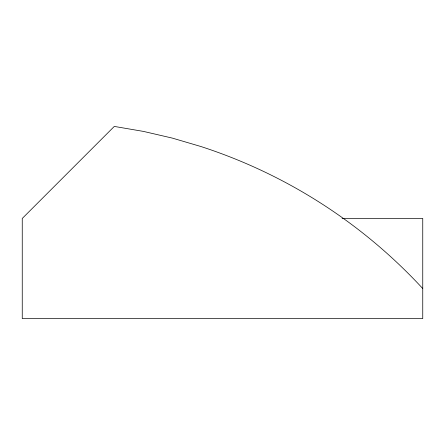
<?xml version="1.0" encoding="UTF-8"?>
<svg xmlns="http://www.w3.org/2000/svg" width="445" height="445" viewBox="0 0 445 445"><rect width="100%" height="100%" fill="white"/><g stroke="black" fill="none" stroke-linecap="round" stroke-linejoin="round"><path stroke-width="0.67" d="M342.094 218.456L422.75 218.456L422.75 318.581L22.25 318.581L22.25 218.456L114.287 126.419L143.474 131.414L172.315 138.1L200.723 146.461A520.361 520.361 0 0 1 422.75 288.544"/></g></svg>
